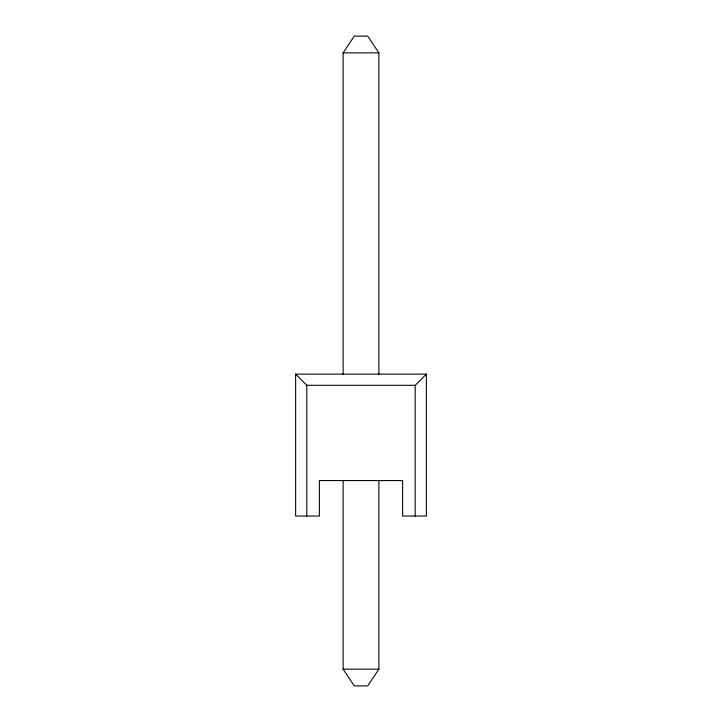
<?xml version="1.0" encoding="UTF-8"?>
<svg xmlns="http://www.w3.org/2000/svg" width="722" height="722" viewBox="0 0 722 722"><rect width="100%" height="100%" fill="white"/><g stroke="black" fill="none" stroke-linecap="round" stroke-linejoin="round"><path stroke-width="1.08" d="M343.121 374.131L343.121 52.859L354.294 36.1L367.706 36.1L378.879 52.859L378.879 374.131M378.879 481.023L378.879 669.141L367.706 685.9L354.294 685.9L343.121 669.141L343.121 481.023M415.195 516.049L415.195 385.304L426.368 374.131L295.632 374.131L295.632 516.049L319.377 516.049L319.377 480.563L402.623 480.563L402.623 516.049L426.368 516.049L426.368 374.131M343.121 52.859L378.879 52.859M295.632 374.131L306.805 385.304L415.195 385.304M343.121 669.141L378.879 669.141M306.805 385.304L306.805 516.049"/></g></svg>
